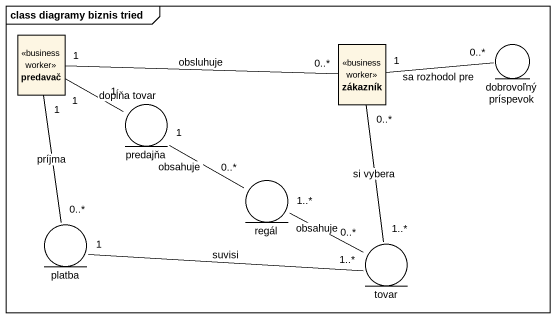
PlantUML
@startuml
mainframe class diagramy biznis tried
allowmixing
hide circle
hide empty members
class predavač <<business worker>>
class zákazník <<business worker>>
entity "dobrovoľný príspevok" as dobrovoľný_príspevok
entity predajňa
entity regál
entity platba
entity tovar
predavač "1" -right- "0..*" zákazník : obsluhuje
predavač "1" -- "1" predajňa : dopĺňa tovar
predavač "1" -- "0..*" platba : príjma
zákazník "1" -right- "0..*" dobrovoľný_príspevok : sa rozhodol pre
zákazník "0..*" -- "1..*" tovar : si vybera
predajňa "1" -- "0..*" regál : obsahuje
regál "1..*" -right- "0..*" tovar : obsahuje
tovar "1..*" -left- "1" platba : suvisi
@enduml
